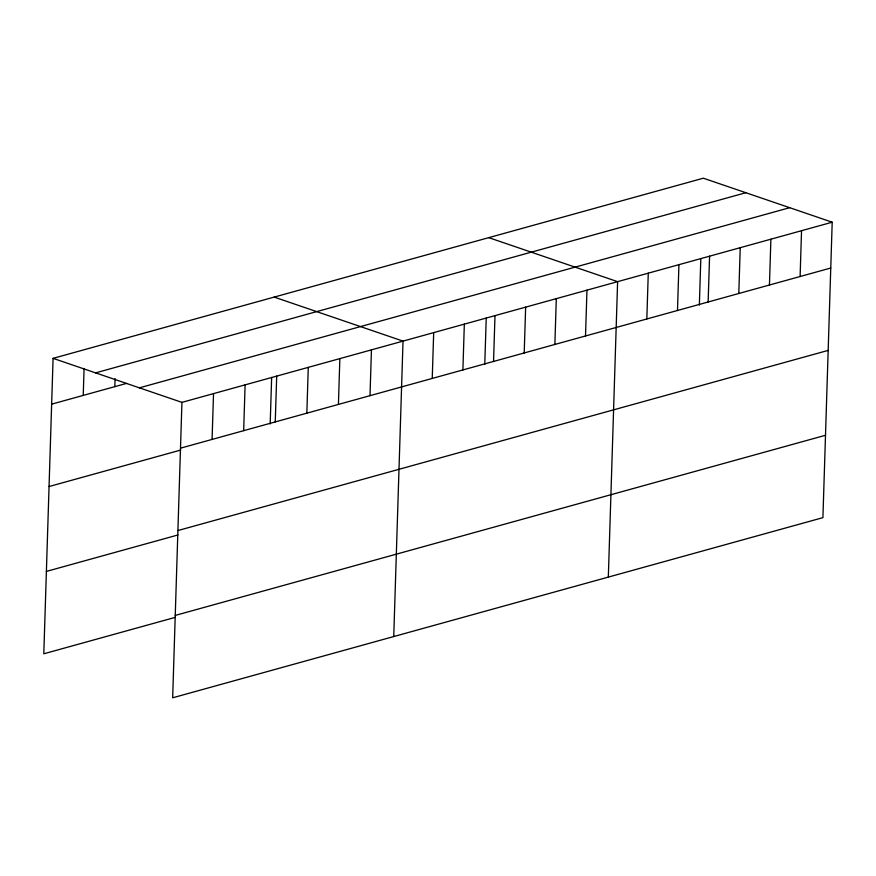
<?xml version="1.0" encoding="UTF-8"?>
<svg xmlns="http://www.w3.org/2000/svg" width="876" height="876" viewBox="0 0 876 876"><rect width="100%" height="100%" fill="white"/><g stroke="black" fill="none" stroke-linecap="round" stroke-linejoin="round"><path stroke-width="1.31" d="M832.2 222.208L181.934 402.369L172.66 697.8L822.914 517.65L832.2 222.208L703.34 178.2L53.086 358.35L43.8 653.792L175.397 617.328M83.231 395.405L84.074 368.457M114.811 386.655L115.063 378.574M212.08 439.423L213.525 393.609M243.67 430.674L245.105 384.86M270.191 423.951L271.648 377.446M275.25 421.925L276.696 376.111M306.841 413.165L308.275 367.362M338.421 404.416L339.855 358.613M370 395.667L371.446 349.863M393.74 636.556L403.026 341.114L274.177 297.095M432.24 378.432L433.686 332.617M462.9 369.935L464.335 324.131M484.767 364.504L486.235 317.999M493.549 361.438L494.995 315.634M524.209 352.951L525.644 307.137M554.869 344.454L556.304 298.65M585.518 335.968L586.964 290.153M608.327 577.098L617.613 281.656L488.764 237.648M646.827 318.974L648.273 273.17M677.487 310.487L678.922 264.672M699.355 305.056L700.822 258.551M708.137 301.99L709.582 256.186M738.797 293.493L740.231 247.689M769.446 285.007L770.891 239.192M800.106 276.509L801.54 230.706M95.604 372.869L745.87 192.72M51.64 404.154L126.659 383.37M139.415 387.838L789.681 207.689M180.5 448.173L830.766 268.023M49.056 486.53L180.653 450.078M177.916 530.549L828.17 350.4M46.384 571.415L177.992 534.951M175.244 615.423L825.51 435.273M53.086 358.35L181.934 402.369"/></g></svg>
